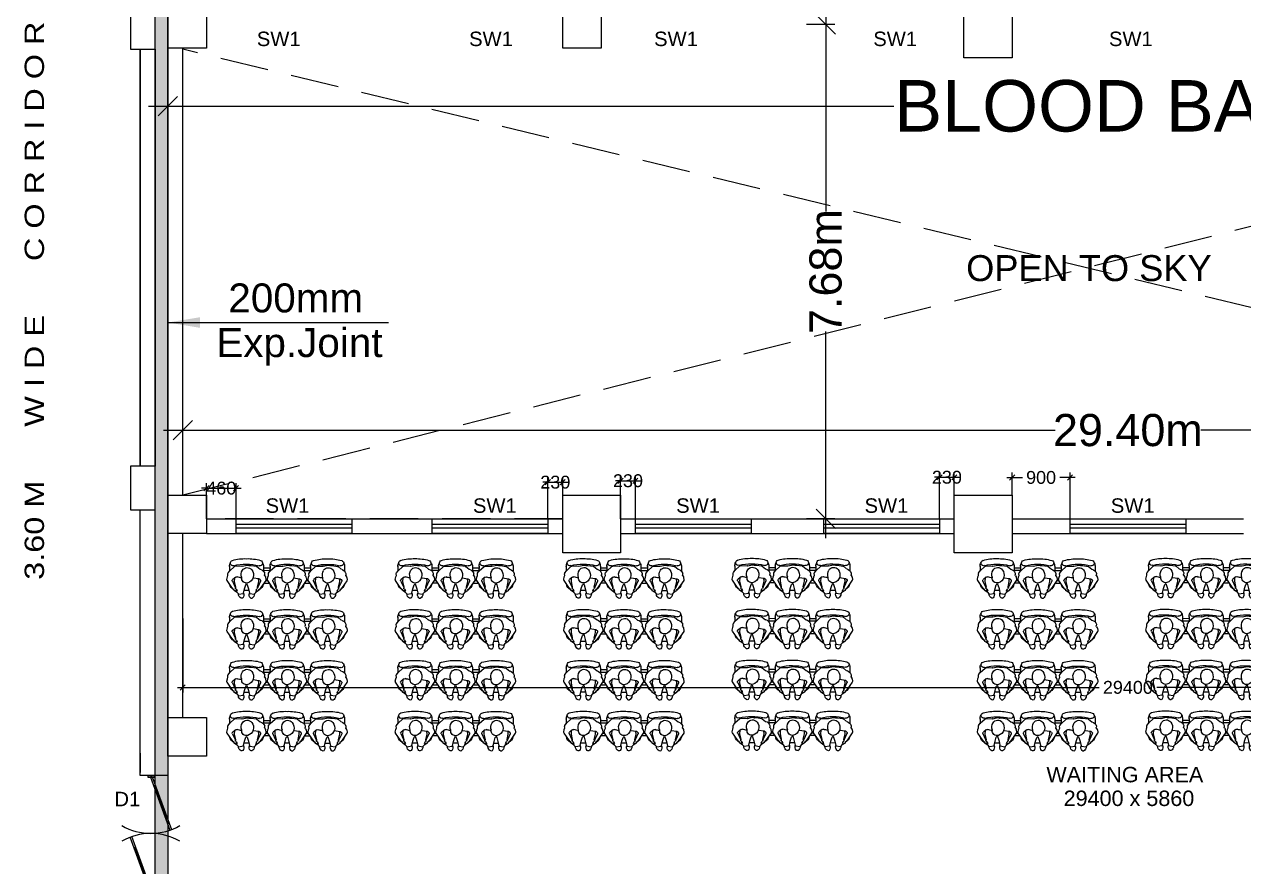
# Model space of a CAD drawing. Extents: x 7897917 to 8423973, y -6487334 to -6173396.
# Drawn here: x 7961632 to 7980594, y -6446125 to -6433034 of the extents above; entities that cross this region are included whole.
import ezdxf
from ezdxf.enums import TextEntityAlignment as Align

# ---------------------------------------------------------------- set-up
doc = ezdxf.new("R2010")
doc.units = 0
doc.header["$LTSCALE"] = 600
doc.header["$MEASUREMENT"] = 0
doc.header["$PDMODE"] = 35
doc.linetypes.add('HIDDEN', pattern=[0.375, 0.25, -0.125])
doc.linetypes.add('HIDDEN2', pattern=[0.1875, 0.125, -0.0625])
doc.layers.get('0').update_dxf_attribs({"linetype": 'CONTINUOUS'})
doc.layers.get('Defpoints').update_dxf_attribs({"linetype": 'CONTINUOUS'})
for name, color, linetype in [('DIM-TEXT', 8, 'CONTINUOUS'), ('DIMEN', 5, 'CONTINUOUS'), ('DOOR', 32, 'CONTINUOUS'), ('Duct', 8, 'CONTINUOUS'), ('Exp.Joint', 104, 'CONTINUOUS'), ('furniture', 33, 'CONTINUOUS'), ('Human', 8, 'CONTINUOUS'), ('joinery', 7, 'CONTINUOUS'), ('LA-column', 3, 'CONTINUOUS'), ('Room Dim', 1, 'CONTINUOUS'), ('TEXT', 6, 'CONTINUOUS'), ('TXT', 6, 'CONTINUOUS'), ('Walls', 7, 'CONTINUOUS'), ('WIN', 151, 'CONTINUOUS'), ('Working Dim', 5, 'CONTINUOUS')]:
    doc.layers.add(name, color=color, linetype=linetype)
doc.styles.add('ari', font='arial.ttf')
doc.styles.add('ARIAL', font='arial.ttf')
doc.styles.add('ROMANS', font='romans.shx')
doc.styles.add('RT', font='romant.shx')
doc.styles.get("Standard").update_dxf_attribs({"font": 'romans.shx'})
doc.dimstyles.new('int. dim', dxfattribs={"dimtxt": 450, "dimasz": 80, "dimexe": 80, "dimexo": 0, "dimgap": 70, "dimtad": 0, "dimdec": 0, "dimzin": 12, "dimdsep": 46, "dimtxsty": 'ari', "dimblk": 'OBLIQUE', "dimcen": 2, "dimdle": 80, "dimclrd": 256, "dimclre": 256, "dimclrt": 6, "dimadec": 0, "dimazin": 0, "dimtfac": 1, "dimtdec": 0, "dimtix": 1, "dimtmove": 2, "dimatfit": 3, "dimfxl": 1, "dimtolj": 1, "dimtzin": 0, "dimlwd": -1, "dimlwe": -1, "dimarcsym": 0})
doc.dimstyles.new('LA-Footing-dim', dxfattribs={"dimtxt": 300, "dimasz": 5, "dimexe": 25, "dimexo": 25, "dimgap": 5, "dimtad": 1, "dimdec": 0, "dimzin": 0, "dimdsep": 46, "dimtxsty": 'ROMANS', "dimblk": 'DOT', "dimcen": 0.09, "dimdle": 50, "dimclrd": 5, "dimclre": 5, "dimclrt": 6, "dimadec": 0, "dimazin": 0, "dimtfac": 1, "dimtdec": 0, "dimtix": 1, "dimtofl": 0, "dimtmove": 0, "dimatfit": 3, "dimfxl": 1, "dimtolj": 1, "dimtzin": 0, "dimarcsym": 0})
doc.dimstyles.new('STANDARD$0', dxfattribs={"dimscale": 0, "dimtxt": 150, "dimasz": 125, "dimexe": 0.75, "dimexo": 1, "dimgap": 25, "dimtad": 1, "dimdec": 0, "dimdsep": 46, "dimtxsty": 'Standard', "dimblk1": 'DOT', "dimblk2": 'DOT', "dimsah": 1, "dimcen": 2.5, "dimclrd": 1, "dimclre": 1, "dimclrt": 3, "dimadec": 0, "dimazin": 0, "dimtfac": 1, "dimtdec": 0, "dimtmove": 0, "dimatfit": 3, "dimldrblk": 'DOT', "dimfxl": 1, "dimtolj": 1, "dimtzin": 0, "dimarcsym": 0})
doc.dimstyles.new('TEXT', dxfattribs={"dimscale": 0, "dimtxt": 600, "dimasz": 300, "dimexe": 300, "dimexo": 30, "dimgap": 50, "dimtad": 0, "dimdec": 0, "dimzin": 0, "dimdsep": 46, "dimtxsty": 'RT', "dimblk": 'OBLIQUE', "dimcen": 0.09, "dimdle": 300, "dimclrd": 256, "dimclre": 256, "dimclrt": 170, "dimadec": 0, "dimazin": 0, "dimtfac": 1, "dimtdec": 0, "dimtofl": 0, "dimtmove": 2, "dimatfit": 3, "dimfxl": 1, "dimfrac": 2, "dimtolj": 1, "dimtzin": 0, "dimlwd": -1, "dimlwe": -1, "dimarcsym": 0})

# ---------------------------------------------------------------- blocks, each defined once
blk = doc.blocks.new('A$C6F2C55AD')
at = {"layer": 'furniture', "color": 8}
for p, q in [((-379, 896), (-303, 896)), ((0, 593), (0, 669)), ((-379, 265), (-303, 265)), ((-374, 366), (-301, 366)), ((-374, 265), (-303, 265)), ((-355, 366), (-355, 265)), ((-316, 366), (-316, 265)), ((-157, 331), (-157, 300)), ((-119, 356), (-119, 275)), ((0, -38), (0, 38)), ((-379, -265), (-301, -265)), ((-379, -366), (-303, -366)), ((-374, -366), (-303, -366)), ((-355, -265), (-355, -366)), ((-316, -265), (-316, -366)), ((-157, -300), (-157, -331)), ((-119, -275), (-119, -356)), ((0, -669), (0, -593)), ((-379, -896), (-301, -896))]:
    blk.add_line(p, q, dxfattribs=at)
for centre, radius, start, end in [((236, 652), 733, 164.361, 181.6247), ((-429, 838), 43.2, 344.361, 164.361), ((-374, 771), 125, 90, 118.9699), ((236, 652), 647, 164.361, 181.8419), ((-125, 771), 125, 25.4407, 79.8153), ((236, 610), 733, 178.3753, 195.639), ((236, 610), 647, 178.1581, 195.639), ((-429, 424), 43.2, 195.639, 15.639), ((-374, 491), 125, 241.0301, 270), ((-125, 491), 125, 280.1847, 334.5593), ((236, 21), 733, 164.361, 181.6247), ((-429, 207), 43.2, 344.361, 164.361), ((-374, 140), 125, 90, 118.9699), ((236, 21), 647, 164.361, 181.8419), ((-125, 140), 125, 25.4407, 79.8153), ((236, -21), 733, 178.3753, 195.639), ((236, -21), 647, 178.1581, 195.639), ((-429, -207), 43.2, 195.639, 15.639), ((-374, -140), 125, 241.0301, 270), ((-374, -491), 125, 90, 118.9699), ((-125, -140), 125, 280.1847, 334.5593), ((-125, -491), 125, 25.4407, 79.8153), ((236, -610), 733, 164.361, 181.6247), ((-429, -424), 43.2, 344.361, 164.361), ((236, -610), 647, 164.361, 181.8419), ((236, -652), 733, 178.3753, 195.639), ((236, -652), 647, 178.1581, 195.639), ((-429, -838), 43.2, 195.639, 15.639), ((-374, -771), 125, 241.0301, 270), ((-125, -771), 125, 280.1847, 334.5593)]:
    blk.add_arc(centre, radius, start, end, dxfattribs=at)
at = {"layer": 'Human', "color": 8}
for p, q in [((-383, 803), (-381, 703)), ((-309, 892), (-377, 818)), ((-274, 917), (-309, 892)), ((-236, 919), (-260, 921)), ((-212, 928), (-236, 919)), ((-172, 935), (-212, 928)), ((-209, 798), (-173, 844)), ((-50, 857), (-157, 931)), ((-148, 850), (-56, 808)), ((-56, 808), (-40, 802)), ((-25, 837), (-50, 857)), ((-19, 827), (-25, 837)), ((-7, 824), (-15, 825)), ((-8, 781), (4, 776)), ((-1, 787), (-5, 793)), ((5, 781), (-1, 787)), ((24, 785), (0, 820)), ((0, 792), (11, 789)), ((11, 789), (19, 779)), ((-381, 699), (-397, 621)), ((-397, 621), (-391, 593)), ((-391, 588), (-392, 559)), ((-392, 559), (-379, 478)), ((-375, 468), (-334, 417)), ((-200, 528), (-187, 436)), ((-187, 436), (-173, 418)), ((-157, 331), (-50, 405)), ((-148, 412), (-56, 454)), ((-56, 454), (-40, 459)), ((-50, 405), (-25, 425)), ((-40, 459), (-29, 462)), ((-25, 425), (-19, 435)), ((-15, 437), (-7, 438)), ((2, 482), (-10, 477)), ((-3, 469), (3, 477)), ((11, 473), (-3, 469)), ((0, 442), (24, 477)), ((4, 481), (2, 482)), ((3, 477), (4, 481)), ((19, 483), (11, 473)), ((-309, 261), (-377, 187)), ((-274, 286), (-309, 261)), ((-269, 348), (-244, 349)), ((-236, 288), (-260, 290)), ((-212, 297), (-236, 288)), ((-232, 346), (-216, 336)), ((-172, 304), (-212, 297)), ((-209, 167), (-173, 213)), ((-208, 333), (-172, 327)), ((-50, 226), (-157, 300)), ((-148, 219), (-56, 177)), ((-25, 206), (-50, 226)), ((-19, 196), (-25, 206)), ((-7, 193), (-15, 194)), ((-381, 68), (-397, -10)), ((-383, 172), (-381, 72)), ((-56, 177), (-40, 171)), ((-8, 151), (4, 145)), ((-1, 156), (-5, 162)), ((5, 150), (-1, 156)), ((24, 154), (0, 189)), ((0, 162), (11, 158)), ((11, 158), (19, 148)), ((-397, -10), (-391, -38)), ((-391, -43), (-392, -72)), ((-392, -72), (-379, -153)), ((-375, -163), (-334, -214)), ((-200, -103), (-187, -195)), ((-148, -219), (-56, -177)), ((-56, -177), (-40, -171)), ((-40, -171), (-29, -169)), ((2, -149), (-10, -154)), ((-3, -162), (3, -154)), ((11, -158), (-3, -162)), ((0, -189), (24, -154)), ((4, -150), (2, -149)), ((3, -154), (4, -150)), ((19, -148), (11, -158)), ((-309, -370), (-377, -444)), ((-274, -345), (-309, -370)), ((-269, -283), (-244, -282)), ((-236, -343), (-260, -341)), ((-212, -334), (-236, -343)), ((-232, -285), (-216, -295)), ((-172, -327), (-212, -334)), ((-208, -298), (-172, -304)), ((-187, -195), (-173, -213)), ((-157, -300), (-50, -226)), ((-50, -405), (-157, -331)), ((-50, -226), (-25, -206)), ((-25, -206), (-19, -196)), ((-15, -194), (-7, -193)), ((-381, -563), (-397, -641)), ((-383, -459), (-381, -559)), ((-209, -464), (-173, -418)), ((-148, -412), (-56, -454)), ((-56, -454), (-40, -459)), ((-25, -425), (-50, -405)), ((-19, -435), (-25, -425)), ((-7, -438), (-15, -437)), ((-8, -480), (4, -486)), ((-1, -475), (-5, -469)), ((5, -481), (-1, -475)), ((24, -477), (0, -442)), ((0, -469), (11, -473)), ((11, -473), (19, -483)), ((-397, -641), (-391, -668)), ((-391, -674), (-392, -703)), ((-392, -703), (-379, -784)), ((-200, -734), (-187, -826)), ((-375, -793), (-334, -844)), ((-269, -914), (-244, -913)), ((-232, -916), (-216, -926)), ((-208, -929), (-172, -935)), ((-187, -826), (-173, -844)), ((-157, -931), (-50, -857)), ((-148, -850), (-56, -808)), ((-56, -808), (-40, -802)), ((-50, -857), (-25, -837)), ((-40, -802), (-29, -800)), ((-25, -837), (-19, -827)), ((-15, -825), (-7, -824)), ((2, -780), (-10, -785)), ((-3, -793), (3, -785)), ((11, -789), (-3, -793)), ((0, -820), (24, -785)), ((4, -781), (2, -780)), ((3, -785), (4, -781)), ((19, -779), (11, -789))]:
    blk.add_line(p, q, dxfattribs=at)
for points in [[(-193, 818), (-141, 822), (-59, 802), (-42, 803)], [(-42, 459), (-59, 460), (-141, 440), (-187, 443)], [(-193, 188), (-141, 191), (-59, 171), (-42, 172)], [(-42, -172), (-59, -171), (-141, -191), (-187, -188)], [(-193, -443), (-141, -440), (-59, -460), (-42, -459)], [(-42, -803), (-59, -802), (-141, -822), (-187, -819)]]:
    blk.add_lwpolyline(points, dxfattribs=at)
for points in [[(24, 781), (52, 756, -0.259848), (54, 749), (43, 683, -0.302547), (37, 677), (-30, 662), (-92, 642), (-107, 628), (-92, 620), (-30, 600), (37, 585, -0.302547), (43, 578), (54, 513, -0.259848), (52, 506), (24, 481)], [(24, 150), (52, 125, -0.259848), (54, 118), (43, 52, -0.302547), (37, 46), (-30, 31), (-92, 11), (-107, -3), (-92, -11), (-30, -31), (37, -46, -0.302547), (43, -52), (54, -118, -0.259848), (52, -125), (24, -150)], [(24, -481), (52, -506, -0.259848), (54, -513), (43, -578, -0.302547), (37, -585), (-30, -600), (-92, -620), (-107, -633), (-92, -642), (-30, -662), (37, -677, -0.302547), (43, -683), (54, -749, -0.259848), (52, -756), (24, -781)]]:
    blk.add_lwpolyline(points, format="xyb", dxfattribs=at)
for points in [[(115, 689, 0.28165), (118, 712, 0.281432), (52, 756, -0.259848), (54, 749), (43, 683, -0.302547), (37, 677, 0.254294)], [(115, 58, 0.28165), (118, 81, 0.281432), (52, 125, -0.259848), (54, 118), (43, 52, -0.302547), (37, 46, 0.254294)], [(115, -573, 0.28165), (118, -550, 0.281432), (52, -506, -0.259848), (54, -513), (43, -578, -0.302547), (37, -585, 0.254294)]]:
    blk.add_lwpolyline(points, format="xyb", close=True, dxfattribs=at)
for centre, radius, start, end in [((-362, 803), 20.7, 137.3161, 180.8191), ((-262, 900), 20.7, 84.2936, 126.1379), ((-193, 785), 20.7, 142.3991, 201.4261), ((-409, 700), 211, 1.1807, 21.4261), ((-157, 832), 20.7, 65.5125, 142.3991), ((-168, 914), 20.7, 55.2478, 99.1519), ((-37, 793), 10.2, 45.435, 108.1784), ((-5, 806), 24.7, 193.9888, 263.5389), ((-15, 829), 4.56, 211.6328, 266.4385), ((-8, 814), 9.9, 34.2468, 86.4385), ((-3, 788), 5.09, 52.4637, 108.4149), ((0, 781), 6.05, 308.4181, 329.2946), ((3, 779), 2.67, 329.2946, 45.0334), ((21, 780), 2.15, 218.553, 288.5809), ((20, 783), 4.98, 288.5809, 18.6143), ((-411, 589), 20.7, 357.1355, 11.8973), ((-402, 703), 20.7, 348.8982, 0.8191), ((-269, 619), 89.1, 123.3122, 231.3111), ((-250, 591), 122, 67.1497, 123.3122), ((-240, 645), 124, 285.5429, 343.9718), ((-192, 631), 73.9, 343.9718, 98.0509), ((62, 513), 75.9, 47.3296, 108.8978), ((-358, 481), 20.7, 189.3001, 218.6806), ((-238, 442), 99.4, 194.4561, 251.4627), ((-242, 652), 131, 231.3111, 285.5429), ((-157, 430), 20.7, 217.6009, 294.4875), ((-7, 453), 24.1, 96.9092, 158.3871), ((-15, 432), 4.56, 93.5615, 148.3672), ((-8, 447), 9.9, 273.5615, 325.7532), ((21, 481), 2.15, 71.4191, 141.447), ((20, 479), 4.98, 341.3857, 71.4191), ((49, 588), 82.7, 271.2733, 329.4641), ((98, 552), 22.8, 344.3632, 47.2828), ((-262, 270), 20.7, 84.2936, 126.1379), ((-243, 329), 20.7, 58.0246, 92.8591), ((-205, 354), 20.7, 238.0246, 260.8481), ((-157, 201), 20.7, 65.5125, 142.3991), ((-168, 348), 20.7, 260.8481, 304.7522), ((-168, 283), 20.7, 55.2478, 99.1519), ((-15, 198), 4.56, 211.6328, 266.4385), ((-8, 184), 9.9, 34.2468, 86.4385), ((-362, 173), 20.7, 137.3161, 180.8191), ((-402, 72), 20.7, 348.8982, 0.8191), ((-269, -12), 89.1, 123.3122, 231.3111), ((-250, -40), 122, 67.1497, 123.3122), ((-193, 154), 20.7, 142.3991, 201.4261), ((-409, 69), 211, 1.1807, 21.4261), ((-192, 0), 73.9, 343.9718, 98.0509), ((-37, 162), 10.2, 45.435, 108.1784), ((-5, 175), 24.7, 193.9888, 263.5389), ((-3, 157), 5.09, 52.4637, 108.4149), ((0, 150), 6.05, 308.4181, 329.2946), ((3, 148), 2.67, 329.2946, 45.0334), ((21, 149), 2.15, 218.553, 288.5809), ((20, 152), 4.98, 288.5809, 18.6143), ((-411, -42), 20.7, 357.1355, 11.8973), ((-358, -150), 20.7, 189.3001, 218.6806), ((-242, 21), 131, 231.3111, 285.5429), ((-240, 14), 124, 285.5429, 343.9718), ((-7, -178), 24.1, 96.9092, 158.3871), ((-8, -184), 9.9, 273.5615, 325.7532), ((21, -149), 2.15, 71.4191, 141.447), ((20, -152), 4.98, 341.3857, 71.4191), ((62, -118), 75.9, 47.3296, 108.8978), ((49, -43), 82.7, 271.2733, 329.4641), ((98, -79), 22.8, 344.3632, 47.2828), ((-238, -189), 99.4, 194.4561, 251.4627), ((-262, -361), 20.7, 84.2936, 126.1379), ((-243, -302), 20.7, 58.0246, 92.8591), ((-205, -277), 20.7, 238.0246, 260.8481), ((-157, -201), 20.7, 217.6009, 294.4875), ((-168, -283), 20.7, 260.8481, 304.7522), ((-168, -348), 20.7, 55.2478, 99.1519), ((-15, -198), 4.56, 93.5615, 148.3672), ((-362, -458), 20.7, 137.3161, 180.8191), ((-402, -559), 20.7, 348.8982, 0.8191), ((-269, -643), 89.1, 123.3122, 231.3111), ((-250, -671), 122, 67.1497, 123.3122), ((-193, -477), 20.7, 142.3991, 201.4261), ((-409, -562), 211, 1.1807, 21.4261), ((-192, -631), 73.9, 343.9718, 98.0509), ((-157, -430), 20.7, 65.5125, 142.3991), ((-37, -469), 10.2, 45.435, 108.1784), ((-5, -456), 24.7, 193.9888, 263.5389), ((-15, -432), 4.56, 211.6328, 266.4385), ((-8, -447), 9.9, 34.2468, 86.4385), ((-3, -473), 5.09, 52.4637, 108.4149), ((0, -481), 6.05, 308.4181, 329.2946), ((3, -483), 2.67, 329.2946, 45.0334), ((21, -481), 2.15, 218.553, 288.5809), ((20, -479), 4.98, 288.5809, 18.6143), ((-411, -673), 20.7, 357.1355, 11.8973), ((-242, -610), 131, 231.3111, 285.5429), ((-240, -617), 124, 285.5429, 343.9718), ((62, -749), 75.9, 47.3296, 108.8978), ((49, -674), 82.7, 271.2733, 329.4641), ((98, -710), 22.8, 344.3632, 47.2828), ((-358, -781), 20.7, 189.3001, 218.6806), ((-238, -820), 99.4, 194.4561, 251.4627), ((-243, -933), 20.7, 58.0246, 92.8591), ((-205, -908), 20.7, 238.0246, 260.8481), ((-157, -832), 20.7, 217.6009, 294.4875), ((-168, -914), 20.7, 260.8481, 304.7522), ((-7, -809), 24.1, 96.9092, 158.3871), ((-15, -829), 4.56, 93.5615, 148.3672), ((-8, -814), 9.9, 273.5615, 325.7532), ((21, -780), 2.15, 71.4191, 141.447), ((20, -783), 4.98, 341.3857, 71.4191)]:
    blk.add_arc(centre, radius, start, end, dxfattribs=at)
blk = doc.blocks.new('_Oblique')
at = {"color": 0, "linetype": 'ByBlock', "lineweight": -2}
blk.add_line((-0.5, -0.5), (0.5, 0.5), dxfattribs=at)
blk = doc.blocks.new('*D230')
at = {"layer": 'Defpoints', "color": 0, "transparency": 16777216}
for p in [(7974095, -6433034), (7974237, -6433034, 5), (7974237, -6440719, 5)]:
    blk.add_point(p, dxfattribs=at)
at = {"layer": 'DIMEN', "color": 8, "transparency": 16777216}
for p, q in [((7974095, -6432734), (7974095, -6435944)), ((7974237, -6433034), (7973795, -6433034)), ((7974095, -6441019), (7974095, -6437809)), ((7974237, -6440719), (7973795, -6440719))]:
    blk.add_line(p, q, dxfattribs=at)
at = {"layer": 'DIMEN', "color": 8, "transparency": 16777216, "xscale": 300, "yscale": 300, "zscale": 300}
for p, rotation in [((7974095, -6433034), 90), ((7974095, -6440719), 270)]:
    blk.add_blockref('_Oblique', p, dxfattribs=dict(at, rotation=rotation))
at = {"layer": 'DIMEN', "color": 7, "transparency": 16777216, "insert": (7974095, -6436876), "char_height": 500, "attachment_point": 5, "rotation": 90, "style": 'ari'}
blk.add_mtext('\\A1;7.68m', dxfattribs=at)
blk = doc.blocks.new('*D245')
at = {"layer": 'Defpoints', "color": 0, "transparency": 16777216}
for p in [(7964094, -6439488, 5), (7993494, -6439343), (7993494, -6439488, 5)]:
    blk.add_point(p, dxfattribs=at)
at = {"layer": 'DIMEN', "color": 8, "transparency": 16777216}
for p, q in [((7964094, -6439488), (7964094, -6439043)), ((7993494, -6439488), (7993494, -6439043)), ((7963794, -6439343), (7977661, -6439343)), ((7993794, -6439343), (7979927, -6439343))]:
    blk.add_line(p, q, dxfattribs=at)
at = {"layer": 'DIMEN', "color": 8, "transparency": 16777216, "xscale": 300, "yscale": 300, "zscale": 300, "rotation": 180}
blk.add_blockref('_Oblique', (7964094, -6439343), dxfattribs=at)
at = {"layer": 'DIMEN', "color": 8, "transparency": 16777216, "xscale": 300, "yscale": 300, "zscale": 300}
blk.add_blockref('_Oblique', (7993494, -6439343), dxfattribs=at)
at = {"layer": 'DIMEN', "color": 7, "transparency": 16777216, "insert": (7978794, -6439343), "char_height": 500, "attachment_point": 5, "style": 'ari'}
blk.add_mtext('\\A1;29.40m', dxfattribs=at)
blk = doc.blocks.new('*D521')
at = {"layer": 'Defpoints', "color": 0, "transparency": 16777216}
for p in [(7964094, -6442270, 13), (7993494, -6442270, 13), (7993494, -6443340)]:
    blk.add_point(p, dxfattribs=at)
at = {"layer": 'Working Dim', "transparency": 16777216}
for p, q in [((7964094, -6442270), (7964094, -6443420)), ((7993494, -6442270), (7993494, -6443420)), ((7964014, -6443340), (7978346, -6443340)), ((7993574, -6443340), (7979242, -6443340))]:
    blk.add_line(p, q, dxfattribs=at)
at = {"layer": 'Working Dim', "transparency": 16777216, "xscale": 80, "yscale": 80, "zscale": 80, "rotation": 180}
blk.add_blockref('_Oblique', (7964094, -6443340), dxfattribs=at)
at = {"layer": 'Working Dim', "transparency": 16777216, "xscale": 80, "yscale": 80, "zscale": 80}
blk.add_blockref('_Oblique', (7993494, -6443340), dxfattribs=at)
at = {"layer": 'Working Dim', "color": 6, "transparency": 16777216, "insert": (7978794, -6443340), "char_height": 200, "attachment_point": 5, "style": 'ari'}
blk.add_mtext('\\A1;29400', dxfattribs=at)
blk = doc.blocks.new('_Dot')
at = {"layer": 'WIN', "color": 0, "linetype": 'ByBlock', "lineweight": -2}
blk.add_line((-0.5, 0), (-1, 0), dxfattribs=at)
at = {"layer": 'WIN', "color": 0, "linetype": 'ByBlock', "const_width": 0.5}
blk.add_lwpolyline([(-0.25, 0, 1), (0.25, 0, 1)], format="xyb", close=True, dxfattribs=at)
blk = doc.blocks.new('Z$W@#5624')
at = {"layer": 'DOOR'}
for p, q in [((19, 470), (840, 769)), ((28, 446), (849, 745)), ((188, 518), (680, 697)), ((676, 709), (685, 685)), ((0, 400), (0, 499)), ((0, 499), (25, 499)), ((0, 400), (25, 400)), ((19, 470), (28, 446)), ((25, 400), (25, 499)), ((183, 529), (192, 506)), ((1770, 453), (949, 154)), ((1779, 429), (957, 130)), ((1610, 381), (1117, 202)), ((1614, 369), (1606, 393)), ((1779, 429), (1770, 453)), ((1798, 499), (1773, 499)), ((1773, 400), (1773, 499)), ((1798, 400), (1773, 400)), ((1798, 400), (1798, 499)), ((1113, 214), (1122, 190))]:
    blk.add_line(p, q, dxfattribs=at)
at = {"layer": 'DOOR', "color": 145}
for centre, start_param, end_param in [((0, 449), 2.617994, 3.665191), ((1798, 449), -0.523599, 0.523599)]:
    blk.add_ellipse(centre, major_axis=(-899, 0), ratio=1, start_param=start_param, end_param=end_param, dxfattribs=at)
blk = doc.blocks.new('*D973')
at = {"layer": 'Defpoints', "color": 0, "transparency": 16777216}
for p in [(7964924, -6440243), (7964464, -6440719, 0), (7964924, -6440719)]:
    blk.add_point(p, dxfattribs=at)
at = {"layer": 'Working Dim', "transparency": 16777216}
for p, q in [((7964464, -6440243), (7964384, -6440243)), ((7964464, -6440719), (7964464, -6440163)), ((7964464, -6440243), (7964924, -6440243)), ((7964924, -6440719), (7964924, -6440163)), ((7964924, -6440243), (7965004, -6440243))]:
    blk.add_line(p, q, dxfattribs=at)
at = {"layer": 'Working Dim', "transparency": 16777216, "xscale": 80, "yscale": 80, "zscale": 80}
blk.add_blockref('_Oblique', (7964464, -6440243), dxfattribs=at)
at = {"layer": 'Working Dim', "transparency": 16777216, "xscale": 80, "yscale": 80, "zscale": 80, "rotation": 180}
blk.add_blockref('_Oblique', (7964924, -6440243), dxfattribs=at)
at = {"layer": 'Working Dim', "color": 6, "transparency": 16777216, "insert": (7964694, -6440243), "char_height": 200, "attachment_point": 5, "style": 'ari'}
blk.add_mtext('\\A1;460', dxfattribs=at)
blk = doc.blocks.new('*D974')
at = {"layer": 'Defpoints', "color": 0, "transparency": 16777216}
for p in [(7970004, -6440150), (7969774, -6440719), (7970004, -6440719)]:
    blk.add_point(p, dxfattribs=at)
at = {"layer": 'Working Dim', "transparency": 16777216}
for p, q in [((7969774, -6440719), (7969774, -6440070)), ((7970004, -6440719), (7970004, -6440070)), ((7969774, -6440150), (7969694, -6440150)), ((7969774, -6440150), (7970004, -6440150)), ((7970004, -6440150), (7970084, -6440150))]:
    blk.add_line(p, q, dxfattribs=at)
at = {"layer": 'Working Dim', "transparency": 16777216, "xscale": 80, "yscale": 80, "zscale": 80}
blk.add_blockref('_Oblique', (7969774, -6440150), dxfattribs=at)
at = {"layer": 'Working Dim', "transparency": 16777216, "xscale": 80, "yscale": 80, "zscale": 80, "rotation": 180}
blk.add_blockref('_Oblique', (7970004, -6440150), dxfattribs=at)
at = {"layer": 'Working Dim', "color": 6, "transparency": 16777216, "insert": (7969889, -6440150), "char_height": 200, "attachment_point": 5, "style": 'ari'}
blk.add_mtext('\\A1;230', dxfattribs=at)
blk = doc.blocks.new('*D975')
at = {"layer": 'Defpoints', "color": 0, "transparency": 16777216}
for p in [(7971134, -6440128), (7970904, -6440719), (7971134, -6440719)]:
    blk.add_point(p, dxfattribs=at)
at = {"layer": 'Working Dim', "transparency": 16777216}
for p, q in [((7970904, -6440719), (7970904, -6440048)), ((7971134, -6440719), (7971134, -6440048)), ((7970904, -6440128), (7970824, -6440128)), ((7970904, -6440128), (7971134, -6440128)), ((7971134, -6440128), (7971214, -6440128))]:
    blk.add_line(p, q, dxfattribs=at)
at = {"layer": 'Working Dim', "transparency": 16777216, "xscale": 80, "yscale": 80, "zscale": 80}
blk.add_blockref('_Oblique', (7970904, -6440128), dxfattribs=at)
at = {"layer": 'Working Dim', "transparency": 16777216, "xscale": 80, "yscale": 80, "zscale": 80, "rotation": 180}
blk.add_blockref('_Oblique', (7971134, -6440128), dxfattribs=at)
at = {"layer": 'Working Dim', "color": 6, "transparency": 16777216, "insert": (7971019, -6440128), "char_height": 200, "attachment_point": 5, "style": 'ari'}
blk.add_mtext('\\A1;230', dxfattribs=at)
blk = doc.blocks.new('*D976')
at = {"layer": 'Defpoints', "color": 0, "transparency": 16777216}
for p in [(7976094, -6440074), (7975864, -6440719), (7976094, -6440719, 9)]:
    blk.add_point(p, dxfattribs=at)
at = {"layer": 'Working Dim', "transparency": 16777216}
for p, q in [((7975864, -6440074), (7975784, -6440074)), ((7975864, -6440719), (7975864, -6439994)), ((7975864, -6440074), (7976094, -6440074)), ((7976094, -6440719), (7976094, -6439994)), ((7976094, -6440074), (7976174, -6440074))]:
    blk.add_line(p, q, dxfattribs=at)
at = {"layer": 'Working Dim', "transparency": 16777216, "xscale": 80, "yscale": 80, "zscale": 80}
blk.add_blockref('_Oblique', (7975864, -6440074), dxfattribs=at)
at = {"layer": 'Working Dim', "transparency": 16777216, "xscale": 80, "yscale": 80, "zscale": 80, "rotation": 180}
blk.add_blockref('_Oblique', (7976094, -6440074), dxfattribs=at)
at = {"layer": 'Working Dim', "color": 6, "transparency": 16777216, "insert": (7975979, -6440074), "char_height": 200, "attachment_point": 5, "style": 'ari'}
blk.add_mtext('\\A1;230', dxfattribs=at)
blk = doc.blocks.new('*D977')
at = {"layer": 'Defpoints', "color": 0, "transparency": 16777216}
for p in [(7977894, -6440077), (7976994, -6440349, 9), (7977894, -6440719)]:
    blk.add_point(p, dxfattribs=at)
at = {"layer": 'Working Dim', "transparency": 16777216}
for p, q in [((7976994, -6440349), (7976994, -6439997)), ((7977894, -6440719), (7977894, -6439997)), ((7976914, -6440077), (7977153, -6440077)), ((7977974, -6440077), (7977735, -6440077))]:
    blk.add_line(p, q, dxfattribs=at)
at = {"layer": 'Working Dim', "transparency": 16777216, "xscale": 80, "yscale": 80, "zscale": 80, "rotation": 180}
blk.add_blockref('_Oblique', (7976994, -6440077), dxfattribs=at)
at = {"layer": 'Working Dim', "transparency": 16777216, "xscale": 80, "yscale": 80, "zscale": 80}
blk.add_blockref('_Oblique', (7977894, -6440077), dxfattribs=at)
at = {"layer": 'Working Dim', "color": 6, "transparency": 16777216, "insert": (7977444, -6440077), "char_height": 200, "attachment_point": 5, "style": 'ari'}
blk.add_mtext('\\A1;900', dxfattribs=at)
blk = doc.blocks.new('*D1476')
at = {"layer": 'Defpoints', "color": 0, "linetype": 'Continuous', "transparency": 16777216}
for p in [(7963864, -6433034, 0), (7993724, -6433034), (7963864, -6434305)]:
    blk.add_point(p, dxfattribs=at)
at = {"layer": 'DIM-TEXT', "transparency": 16777216}
for p, q in [((7963864, -6433034), (7963864, -6434605)), ((7993724, -6433034), (7993724, -6434605)), ((7963564, -6434305), (7975152, -6434305)), ((7994024, -6434305), (7982437, -6434305))]:
    blk.add_line(p, q, dxfattribs=at)
at = {"layer": 'DIM-TEXT', "linetype": 'Continuous', "transparency": 16777216, "xscale": 300, "yscale": 300, "zscale": 300, "rotation": 180}
blk.add_blockref('_Oblique', (7963864, -6434305), dxfattribs=at)
at = {"layer": 'DIM-TEXT', "linetype": 'Continuous', "transparency": 16777216, "xscale": 300, "yscale": 300, "zscale": 300}
blk.add_blockref('_Oblique', (7993724, -6434305), dxfattribs=at)
at = {"layer": 'DIM-TEXT', "color": 170, "linetype": 'Continuous', "transparency": 16777216, "insert": (7978794, -6434305), "char_height": 750, "attachment_point": 5, "style": 'ari'}
blk.add_mtext('\\A1;{\\H1.067x;BLOOD BANK}', dxfattribs=at)

msp = doc.modelspace()

# ---------------------------------------------------------------- hatches: boundary and pattern name
at = {"layer": 'Exp.Joint', "linetype": 'HIDDEN'}
msp.add_hatch(color=256, dxfattribs=at).paths.add_polyline_path([(7963864.043, -6334860.673), (7963664.043, -6334860.673), (7963664.043, -6455862.509), (7963864.043, -6455862.509)])

# ---------------------------------------------------------------- linework, layer by layer
at = {"layer": 'Duct', "color": 8, "linetype": 'HIDDEN2', "ltscale": 10}
for p, q in [((7964093.872, -6440348.828), (7993124.077, -6433048.969)), ((7992753.926, -6440348.828), (7964093.872, -6433418.828)), ((7970903.777, -6440718.931), (7976093.877, -6440718.937))]:
    msp.add_line(p, q, dxfattribs=at)
msp.add_lwpolyline([(7970003.777, -6440718.931), (7964463.869, -6440718.938)], dxfattribs=at)
at = {"layer": 'Exp.Joint', "linetype": 'HIDDEN', "const_width": 20, "elevation": 4.947}
msp.add_lwpolyline([(7963864.043, -6334860.673), (7963664.043, -6334860.673), (7963664.043, -6455862.509), (7963864.043, -6455862.509)], close=True, dxfattribs=at)
at = {"layer": 'LA-column', "color": 2, "flags": 128}
for points, elevation in [([(7963664.048, -6433418.819), (7963664.048, -6432738.819), (7963284.048, -6432738.819), (7963284.048, -6433418.819)], 0.191), ([(7964464.048, -6433403.854), (7963864.048, -6433403.854), (7963864.048, -6432803.854), (7964464.048, -6432803.854)], 0.191), ([(7970603.839, -6433403.854), (7970003.839, -6433403.854), (7970003.839, -6432803.854), (7970603.839, -6432803.854)], 1.078), ([(7976993.877, -6433553.854), (7976243.877, -6433553.854), (7976243.877, -6432803.854), (7976993.877, -6432803.854)], 14.623), ([(7963664.049, -6440578.752), (7963664.049, -6439898.752), (7963284.049, -6439898.752), (7963284.049, -6440578.752)], 4.814), ([(7964464.048, -6440948.875), (7963864.048, -6440948.875), (7963864.048, -6440348.875), (7964464.048, -6440348.875)], 0.191), ([(7970903.839, -6441248.875), (7970003.839, -6441248.875), (7970003.839, -6440348.875), (7970903.839, -6440348.875)], 1.523), ([(7976993.877, -6441248.875), (7976093.877, -6441248.875), (7976093.877, -6440348.875), (7976993.877, -6440348.875)], 9.492), ([(7964464.048, -6444408.808), (7963864.048, -6444408.808), (7963864.048, -6443808.808), (7964464.048, -6443808.808)], 2.283)]:
    msp.add_lwpolyline(points, close=True, dxfattribs=dict(at, elevation=elevation))
at = {"layer": 'Walls'}
for p, q in [((7963433.844, -6439898.752), (7963433.844, -6433418.819)), ((7963663.867, -6439898.752), (7963663.867, -6433418.819)), ((7963863.958, -6440348.8), (7963863.958, -6433418.817)), ((7963864.048, -6440348.875), (7963864.048, -6433403.854)), ((7964093.958, -6440348.8), (7964093.958, -6433418.817)), ((7964094.048, -6440348.827), (7964094.048, -6433403.793)), ((7964464.048, -6440718.875), (7970003.777, -6440718.867)), ((7970903.777, -6440718.866), (7976093.877, -6440718.859)), ((7976993.877, -6440718.858), (7980593.957, -6440718.854)), ((7970903.777, -6440948.866), (7976093.877, -6440948.859)), ((7976993.877, -6440948.858), (7980593.957, -6440948.853))]:
    msp.add_line(p, q, dxfattribs=at)
at = {"layer": 'Walls', "linetype": 'Continuous'}
for p, q in [((7963433.934, -6433418.775), (7963433.934, -6439898.707)), ((7963663.958, -6433418.775), (7963663.958, -6439898.707)), ((7963433.936, -6444708.912), (7963433.936, -6440578.752)), ((7963663.959, -6444593.804), (7963663.959, -6440578.752)), ((7963863.959, -6443808.833), (7963863.959, -6440948.861)), ((7964093.872, -6443808.833), (7964093.872, -6440948.861)), ((7963433.936, -6444360.845), (7963433.936, -6444660.849)), ((7963663.959, -6444708.912), (7963433.936, -6444708.912)), ((7963864.048, -6444708.804), (7963433.958, -6444708.804))]:
    msp.add_line(p, q, dxfattribs=at)
at = {"layer": 'Walls'}
msp.add_lwpolyline([(7964464.048, -6440948.875), (7970003.777, -6440948.868)], dxfattribs=at)
at = {"layer": 'WIN', "linetype": 'Continuous'}
for points in [[(7964924.006, -6440718.864), (7966724.006, -6440718.864), (7966724.006, -6440948.865), (7964924.006, -6440948.865)], [(7964924.006, -6440801.648), (7966724.006, -6440801.648), (7966724.006, -6440866.081), (7964924.006, -6440866.081)], [(7967973.761, -6440718.864), (7969773.761, -6440718.864), (7969773.761, -6440948.865), (7967973.761, -6440948.865)], [(7967973.761, -6440801.648), (7969773.761, -6440801.648), (7969773.761, -6440866.081), (7967973.761, -6440866.081)], [(7971134.134, -6440718.864), (7972934.134, -6440718.864), (7972934.134, -6440948.865), (7971134.134, -6440948.865)], [(7971134.134, -6440801.648), (7972934.134, -6440801.648), (7972934.134, -6440866.081), (7971134.134, -6440866.081)], [(7974063.877, -6440718.861), (7975863.877, -6440718.861), (7975863.877, -6440948.861), (7974063.877, -6440948.861)], [(7974063.877, -6440801.644), (7975863.877, -6440801.644), (7975863.877, -6440866.077), (7974063.877, -6440866.077)], [(7977893.989, -6440718.856), (7979693.989, -6440718.856), (7979693.989, -6440948.856), (7977893.989, -6440948.856)], [(7977893.989, -6440801.639), (7979693.989, -6440801.639), (7979693.989, -6440866.072), (7977893.989, -6440866.072)]]:
    msp.add_lwpolyline(points, close=True, dxfattribs=at)

# ---------------------------------------------------------------- block references
at = {"layer": 'DOOR', "linetype": 'Continuous', "xscale": 1.001247152686119, "yscale": 1.001247152686119, "zscale": 1.001247152686119, "rotation": 270}
msp.add_blockref('Z$W@#5624', (7963148.936, -6444708.804), dxfattribs=at)
at = {"layer": 'furniture', "ltscale": 0.75, "xscale": -1, "rotation": 89.90778514928986}
for p in [(7965716.332, -6441836.36), (7968335.786, -6441836.045), (7970955.239, -6441835.73), (7973575.213, -6441830.765), (7977389.954, -6441835.73), (7980009.929, -6441830.765), (7965716.332, -6442627.016), (7968335.786, -6442626.701), (7970955.239, -6442626.386), (7973575.213, -6442621.42), (7977389.954, -6442626.386), (7980009.929, -6442621.42), (7965716.332, -6443417.672), (7968335.786, -6443417.357), (7970955.239, -6443417.042), (7973575.213, -6443412.076), (7977389.954, -6443417.042), (7980009.929, -6443412.076), (7965716.332, -6444208.327), (7968335.786, -6444208.012), (7970955.239, -6444207.697), (7973575.213, -6444202.732), (7977389.954, -6444207.697), (7980009.929, -6444202.732)]:
    msp.add_blockref('A$C6F2C55AD', p, dxfattribs=at)

# ---------------------------------------------------------------- texts
at = {"layer": 'Exp.Joint', "color": 7, "style": 'ARIAL'}
for s, p in [('200mm', (7965851.891, -6437510.322, 18.971)), ('Exp.Joint', (7965909.177, -6438205.001, 18.971))]:
    msp.add_text(s, height=450, dxfattribs=at).set_placement(p, align=Align.CENTER)
at = {"layer": 'joinery', "style": 'ari'}
for p in [(7965587.695, -6433371.192), (7968888.796, -6433371.192), (7971765.901, -6433371.192), (7975175.073, -6433371.192), (7978840.554, -6433371.192), (7965724.125, -6440625.974), (7968948.88, -6440625.974), (7972109.254, -6440625.974), (7975038.996, -6440625.97), (7978869.108, -6440625.965)]:
    msp.add_text('SW1', height=225, dxfattribs=at).set_placement(p, align=Align.CENTER)
msp.add_text('D1', height=225, dxfattribs=at).set_placement((7963032.198, -6445186.934, -3.354))
at = {"layer": 'Room Dim', "style": 'ARIAL'}
msp.add_text('29400 x 5860', height=240, dxfattribs=at).set_placement((7978810.833, -6445183.249), align=Align.CENTER)
at = {"layer": 'TEXT', "color": 7, "style": 'ARIAL'}
for s, height, p in [('OPEN TO SKY', 403.2, (7978187.84, -6437023.804)), ('WAITING AREA', 240, (7978746.47, -6444814.626))]:
    msp.add_text(s, height=height, dxfattribs=at).set_placement(p, align=Align.CENTER)
at = {"layer": 'TXT', "color": 7, "style": 'ARIAL', "width": 1.2}
msp.add_text('3.60 M      W I D E      C O R R I D O R', height=300.52174, rotation=90, dxfattribs=at).set_placement((7961936.975, -6437328.911), align=Align.CENTER)

# ---------------------------------------------------------------- dimensions: what is measured, and where the dimension line sits
at = {"layer": 'DIM-TEXT', "linetype": 'Continuous'}
dim = msp.add_linear_dim(base=(7963864.307, -6434304.509, 7.182), p1=(7993724.308, -6433033.905, 7.182), p2=(7963864.307, -6433033.904, 6.834), angle=180, text='{\\H1.067x;BLOOD BANK}', dimstyle='TEXT', override={"dimscale": 1, "dimtxt": 750, "dimexo": 0, "dimtxsty": 'ari'}, dxfattribs=at)
dim.commit()
dim.dimension.update_dxf_attribs({"geometry": '*D1476', "text_midpoint": (7978794.308, -6434304.509, 7.182)})
at = {"layer": 'DIMEN'}
dim = msp.add_linear_dim(base=(7974095.25, -6433033.841), p1=(7974237.361, -6440718.815, 5.131), p2=(7974237.351, -6433033.841, 5.322), angle=90, dimstyle='STANDARD$0', override={"dimscale": 1, "dimtxt": 500, "dimasz": 300, "dimexe": 300, "dimexo": 0, "dimgap": 1, "dimtad": 0, "dimdec": 2, "dimlfac": 0.001, "dimzin": 0, "dimpost": 'm', "dimtxsty": 'ari', "dimblk1": 'Oblique', "dimblk2": 'Oblique', "dimcen": 0, "dimdle": 300, "dimclrd": 8, "dimclre": 8, "dimclrt": 7, "dimadec": 2, "dimtdec": 2, "dimtmove": 2, "dimfxl": 0.75, "dimfrac": 1, "dimlwd": 65535, "dimlwe": 65535}, dxfattribs=at)
dim.commit()
dim.dimension.update_dxf_attribs({"geometry": '*D230', "text_midpoint": (7974095.25, -6436876.328)})
dim = msp.add_linear_dim(base=(7993494.048, -6439343.141), p1=(7964093.958, -6439487.549, 5.131), p2=(7993494.048, -6439487.549, 5.131), dimstyle='STANDARD$0', override={"dimscale": 1, "dimtxt": 500, "dimasz": 300, "dimexe": 300, "dimexo": 0, "dimgap": 1, "dimtad": 0, "dimdec": 2, "dimlfac": 0.001, "dimzin": 0, "dimpost": 'm', "dimtxsty": 'ari', "dimblk1": 'Oblique', "dimblk2": 'Oblique', "dimcen": 0, "dimdle": 300, "dimclrd": 8, "dimclre": 8, "dimclrt": 7, "dimadec": 2, "dimtdec": 2, "dimtmove": 2, "dimfxl": 0.75, "dimfrac": 1, "dimlwd": 65535, "dimlwe": 65535}, dxfattribs=at)
dim.commit()
dim.dimension.update_dxf_attribs({"geometry": '*D245', "text_midpoint": (7978794.003, -6439343.141)})
at = {"layer": 'Working Dim'}
for base, p1, p2, override, picture, middle in [((7970003.777, -6440150.272), (7969773.761, -6440718.931), (7970003.777, -6440718.867), {"dimtxt": 200, "dimarcsym": 1}, '*D974', (7969888.769, -6440150.272)), ((7971134.134, -6440127.925), (7970903.777, -6440718.931), (7971134.134, -6440718.864), {"dimtxt": 200, "dimarcsym": 1}, '*D975', (7971018.956, -6440127.925)), ((7976093.877, -6440073.584), (7975863.877, -6440718.86), (7976093.877, -6440718.859, 9.492), {"dimtxt": 200, "dimarcsym": 1}, '*D976', (7975978.877, -6440073.584)), ((7977893.989, -6440077.197), (7976993.877, -6440348.875, 9.492), (7977893.989, -6440718.856), {"dimtxt": 200, "dimarcsym": 1}, '*D977', (7977443.933, -6440077.197)), ((7964924.006, -6440243.118), (7964464.048, -6440718.938, 0.191), (7964924.006, -6440718.864), {"dimtxt": 200, "dimarcsym": 1}, '*D973', (7964694.027, -6440243.118)), ((7993493.872, -6443340.356), (7964093.872, -6442269.92, 13.302), (7993493.872, -6442269.92, 13.302), {"dimtxt": 200}, '*D521', (7978793.872, -6443340.356))]:
    dim = msp.add_linear_dim(base=base, p1=p1, p2=p2, dimstyle='int. dim', override=override, dxfattribs=at)
    dim.commit()
    dim.dimension.update_dxf_attribs({"geometry": picture, "text_midpoint": middle})

# ---------------------------------------------------------------- leaders
at = {"layer": 'Exp.Joint'}
msp.add_leader([(7963864.043, -6437667.968, 17.917), (7967296.818, -6437667.968, 17.917)], dimstyle='LA-Footing-dim', override={"dimasz": 500, "dimgap": 5, "dimtad": 0}, dxfattribs=at)

doc.saveas('drawing.dxf')
